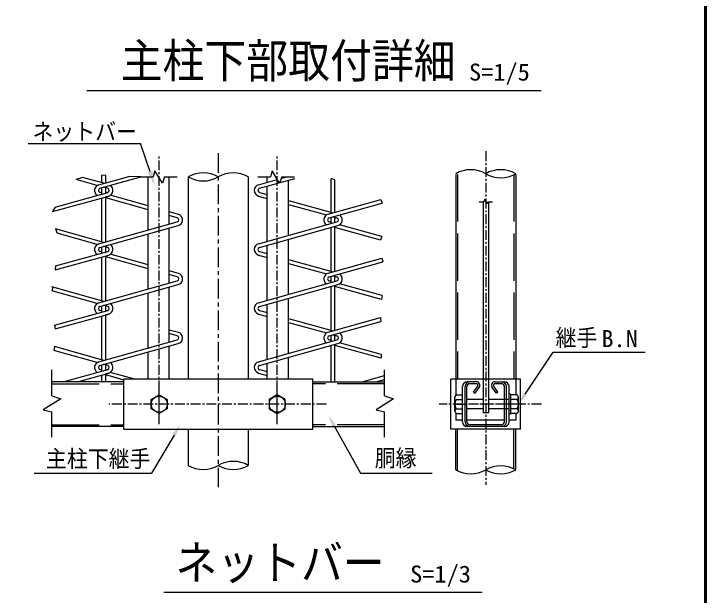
# Model space of a CAD drawing. Units: millimetres, scale not verified, with parts at other scales. Extents: x -4425 to 4425, y -3150 to 3150.
# Drawn here: x 2441 to 4200, y -1464 to 13 of the extents above; entities that cross this region are included whole.
import ezdxf
from ezdxf.enums import TextEntityAlignment as Align

# ---------------------------------------------------------------- set-up
doc = ezdxf.new("R2010")
doc.units = ezdxf.units.MM
doc.header["$LTSCALE"] = 20
for name, pattern in [('DASHED', [7.5, 6, -1.5]), ('USER1', [2, 1.25, -0.25, 0.25, -0.25]), ('USER2', [4, 2.5, -0.5, 0.5, -0.5])]:
    doc.linetypes.add(name, pattern=pattern)
for name, color, linetype, lineweight in [('0-0_KOUZOU', 7, 'Continuous', 25), ('0-4_SUNPOU', 1, 'Continuous', 25), ('0-6_BUHIN', 7, 'Continuous', 25), ('0-7_BOLT', 3, 'Continuous', 25), ('0-8_AMI', 3, 'Continuous', 25), ('0-A_WAKU', 7, 'Continuous', 25)]:
    doc.layers.add(name, color=color, linetype=linetype, lineweight=lineweight)
doc.styles.add('ＭＳ ゴシック', font='')
doc.styles.get('ＭＳ ゴシック').set_extended_font_data('MS Gothic')

msp = doc.modelspace()

# ---------------------------------------------------------------- linework, layer by layer
at = {"layer": '0-0_KOUZOU', "color": 1, "linetype": 'USER1'}
for p, q in [((2809.98, -1024.19), (2809.98, -349.72)), ((3109.98, -1024.19), (3109.98, -349.72)), ((3639.72, -336.26), (3639.72, -1183.57))]:
    msp.add_line(p, q, dxfattribs=at)
at = {"layer": '0-0_KOUZOU', "color": 1, "linetype": 'USER2'}
msp.add_line((2959.98, -340.6), (2959.98, -1190.26), dxfattribs=at)
at = {"layer": '0-0_KOUZOU'}
for p, q in [((2762.3, -401.31), (2794.81, -401.31)), ((2781.59, -536.35), (2781.59, -401.31)), ((2823.3, -401.31), (2855.53, -401.31)), ((2835.55, -521.36), (2835.54, -401.31)), ((2883.78, -401.28), (2883.78, -915.32)), ((3036.18, -401.28), (3036.18, -915.32)), ((3060.22, -401.31), (3092.73, -401.31)), ((3084.41, -414.92), (3084.41, -401.31)), ((3121.22, -401.31), (3153.46, -401.31)), ((3563.52, -395.02), (3563.52, -915.32)), ((3715.92, -395.02), (3715.92, -915.32)), ((3138.36, -549.93), (3138.36, -409.9)), ((3084.4, -564.92), (3084.41, -424.88)), ((2835.55, -671.36), (2835.55, -531.33)), ((2781.59, -686.35), (2781.59, -546.32)), ((3138.36, -699.93), (3138.36, -559.9)), ((3084.4, -714.92), (3084.4, -574.89)), ((2835.56, -821.36), (2835.55, -681.33)), ((2781.6, -836.35), (2781.59, -696.31)), ((3138.35, -849.94), (3138.36, -709.9)), ((3084.39, -864.92), (3084.4, -724.89)), ((2835.56, -915.32), (2835.56, -831.32)), ((2781.6, -915.32), (2781.6, -846.31)), ((3138.35, -915.32), (3138.35, -859.9)), ((3084.39, -915.32), (3084.39, -874.89)), ((2536.92, -958.07), (2536.92, -891.97)), ((3382.54, -958.07), (3382.54, -891.97)), ((2719.98, -922.07), (2536.92, -922.07)), ((3199.98, -922.07), (3382.54, -922.07)), ((2536.92, -1062.38), (2536.92, -998.77)), ((3382.54, -1062.38), (3382.54, -998.77)), ((2719.98, -1036.07), (2536.92, -1036.07)), ((3199.98, -1036.07), (3382.54, -1036.07)), ((2883.78, -1042.82), (2883.78, -1134.6)), ((3036.18, -1042.82), (3036.18, -1134.6)), ((3563.52, -1145.88), (3563.52, -1042.82)), ((3715.92, -1145.88), (3715.92, -1042.82))]:
    msp.add_line(p, q, dxfattribs=at)
at = {"layer": '0-0_KOUZOU', "color": 3, "linetype": 'DASHED'}
for p, q in [((3568.32, -395.02), (3568.32, -915.32)), ((3711.12, -395.02), (3711.12, -915.32)), ((3563.52, -915.32), (3563.52, -957.53)), ((3715.92, -915.32), (3715.92, -955.55)), ((3563.52, -1000.6), (3563.52, -1019.59)), ((3715.92, -1002.59), (3715.92, -1019.59)), ((3568.32, -1148.42), (3568.32, -1042.82)), ((3711.12, -1143.33), (3711.12, -1042.82))]:
    msp.add_line(p, q, dxfattribs=at)
at = {"layer": '0-0_KOUZOU', "color": 3}
for p, q in [((3623.18, -464.3), (3634.79, -464.3)), ((3644.97, -464.3), (3656.48, -464.3))]:
    msp.add_line(p, q, dxfattribs=at)
at = {"layer": '0-0_KOUZOU', "color": 1, "linetype": 'DASHED'}
for p, q in [((2536.92, -926.87), (2719.98, -926.87)), ((3382.54, -926.87), (3199.98, -926.87)), ((2536.92, -1031.27), (2719.98, -1031.27)), ((3382.54, -1031.27), (3199.98, -1031.27))]:
    msp.add_line(p, q, dxfattribs=at)
at = {"layer": '0-0_KOUZOU'}
for points in [[(2823.3, -401.31), (2817.89, -417.26), (2798.66, -386.19), (2794.81, -401.31)], [(3121.22, -401.31), (3115.82, -417.26), (3096.58, -386.19), (3092.73, -401.31)], [(2536.92, -958.07), (2559.71, -965.78), (2515.32, -993.26), (2536.92, -998.77)], [(3382.54, -958.07), (3405.33, -965.78), (3360.95, -993.26), (3382.54, -998.77)]]:
    msp.add_lwpolyline(points, dxfattribs=at)
at = {"layer": '0-0_KOUZOU', "color": 3}
msp.add_lwpolyline([(3644.97, -464.3), (3643.04, -470), (3636.17, -458.9), (3634.79, -464.3)], dxfattribs=at)
at = {"layer": '0-0_KOUZOU'}
for centre, start, end in [((3601.62, -459.18), 60, 120), ((3677.82, -459.18), 60, 120), ((2921.88, -467.27), 60, 120), ((2921.88, -335.29), 240, 300), ((2998.08, -467.27), 60, 120), ((3677.82, -327.2), 240, 300), ((2998.08, -1200.59), 60, 120), ((2921.88, -1068.6), 240, 300), ((2998.08, -1068.6), 240, 300), ((3677.82, -1211.87), 60, 120), ((3601.62, -1079.89), 240, 300), ((3677.82, -1079.89), 240, 300)]:
    msp.add_arc(centre, 76.2, start, end, dxfattribs=at)
at = {"layer": '0-4_SUNPOU'}
for p, q in [((2626.05, -181.36), (3780.49, -181.36)), ((2477.21, -316.26), (2762.63, -316.26)), ((2786.69, -388.34), (2762.63, -316.26)), ((3739.65, -953.31), (3810.83, -846.82)), ((3810.83, -846.82), (4044.61, -846.82)), ((3254.72, -1034.33), (3321.47, -1154.32)), ((2847.53, -1057.71), (2789.9, -1154.32)), ((2492.42, -1154.32), (2789.9, -1154.32)), ((3321.47, -1154.32), (3503.48, -1154.32)), ((2821.71, -1457.16), (3630.81, -1457.16))]:
    msp.add_line(p, q, dxfattribs=at)
for points in [[(2792.62, -386.36), (2798.56, -423.91), (2780.76, -390.32)], [(3743.8, -956.09), (3722.97, -978.25), (3735.49, -950.53)], [(3259.09, -1031.9), (3240.13, -1008.11), (3250.35, -1036.76)], [(2851.83, -1060.27), (2862.9, -1031.95), (2843.24, -1055.15)]]:
    msp.add_solid(points, dxfattribs=at)
at = {"layer": '0-6_BUHIN', "color": 3}
for p, q in [((3632.97, -464.3), (3632.97, -1000.63)), ((3646.47, -464.3), (3646.47, -1000.63)), ((3615.85, -922.07), (3592.77, -922.07)), ((3615.85, -926.87), (3599.52, -926.87)), ((3663.59, -922.07), (3686.67, -922.07)), ((3679.92, -926.87), (3663.59, -926.87)), ((3580.47, -1023.77), (3580.47, -934.37)), ((3587.22, -1023.77), (3587.22, -934.37)), ((3592.02, -1023.77), (3592.02, -934.37)), ((3608.6, -948.36), (3619.26, -933.52)), ((3608.6, -948.36), (3612.5, -951.16)), ((3612.5, -951.16), (3623.16, -936.32)), ((3666.95, -951.16), (3656.29, -936.32)), ((3670.85, -948.36), (3660.18, -933.52)), ((3670.85, -948.36), (3666.95, -951.16)), ((3687.42, -1023.77), (3687.42, -934.37)), ((3692.22, -1023.77), (3692.22, -934.37)), ((3698.97, -1023.77), (3698.97, -934.37)), ((3646.47, -1000.63), (3632.97, -1000.63)), ((3687.42, -1019.59), (3592.02, -1019.59)), ((3686.67, -1036.07), (3592.77, -1036.07)), ((3679.92, -1031.27), (3599.52, -1031.27))]:
    msp.add_line(p, q, dxfattribs=at)
at = {"layer": '0-6_BUHIN'}
for p, q in [((2719.98, -1042.82), (2719.98, -915.32)), ((3199.98, -915.32), (2719.98, -915.32)), ((3199.98, -1042.82), (3199.98, -915.32)), ((3551.22, -1042.82), (3551.22, -915.32)), ((3728.22, -915.32), (3551.22, -915.32)), ((3728.22, -1042.82), (3728.22, -915.32)), ((2719.98, -1042.82), (3199.98, -1042.82)), ((3728.22, -1042.82), (3551.22, -1042.82))]:
    msp.add_line(p, q, dxfattribs=at)
at = {"layer": '0-6_BUHIN', "color": 1, "linetype": 'USER1'}
for p, q in [((2809.98, -1029.55), (2809.98, -931.49)), ((3109.98, -1029.55), (3109.98, -931.49)), ((3234.83, -979.07), (2681.94, -979.07)), ((3781.32, -979.07), (3521.24, -979.07)), ((3566.22, -979.07), (3589.85, -979.07)), ((3566.22, -979.07), (3589.85, -979.07)), ((3713.22, -979.07), (3689.59, -979.07))]:
    msp.add_line(p, q, dxfattribs=at)
at = {"layer": '0-6_BUHIN', "color": 3, "linetype": 'DASHED'}
for p, q in [((3580.47, -1019.59), (3563.52, -1019.59)), ((3715.92, -1019.59), (3698.97, -1019.59))]:
    msp.add_line(p, q, dxfattribs=at)
at = {"layer": '0-6_BUHIN', "color": 3}
for centre, radius, start, end in [((3592.77, -934.37), 12.3, 90, 180), ((3599.52, -934.37), 12.3, 90, 180), ((3599.52, -934.37), 7.5, 90, 180), ((3615.85, -931.07), 9, 324.30807, 90), ((3615.85, -931.07), 4.2, 324.30807, 90), ((3663.59, -931.07), 9, 90, 215.69193), ((3663.59, -931.07), 4.2, 90, 215.69193), ((3679.92, -934.37), 12.3, 360, 90), ((3679.92, -934.37), 7.5, 360, 90), ((3686.67, -934.37), 12.3, 360, 90), ((3592.77, -1023.77), 12.3, 180, 270), ((3599.52, -1023.77), 12.3, 180, 270), ((3599.52, -1023.77), 7.5, 180, 270), ((3679.92, -1023.77), 12.3, 270, 360), ((3679.92, -1023.77), 7.5, 270, 360), ((3686.67, -1023.77), 12.3, 270, 360)]:
    msp.add_arc(centre, radius, start, end, dxfattribs=at)
at = {"layer": '0-7_BOLT'}
for p, q in [((3561.27, -961.43), (3564.67, -955.55)), ((3561.27, -996.71), (3561.27, -961.43)), ((3564.67, -955.55), (3580.47, -955.55)), ((3564.67, -967.07), (3580.47, -967.07)), ((3632.97, -967.07), (3592.02, -967.07)), ((3698.97, -967.07), (3646.47, -967.07)), ((3698.97, -1004.27), (3698.97, -953.87)), ((3703.77, -953.87), (3698.97, -953.87)), ((3703.77, -1004.27), (3703.77, -953.87)), ((3719.58, -967.07), (3703.77, -967.07)), ((3722.97, -996.71), (3722.97, -961.43)), ((3561.27, -996.71), (3564.67, -1002.59)), ((3564.67, -991.07), (3580.47, -991.07)), ((3564.67, -1002.59), (3580.47, -1002.59)), ((3632.97, -991.07), (3592.02, -991.07)), ((3698.97, -991.07), (3646.47, -991.07)), ((3719.58, -991.07), (3703.77, -991.07)), ((3703.77, -1004.27), (3698.97, -1004.27))]:
    msp.add_line(p, q, dxfattribs=at)
at = {"layer": '0-7_BOLT', "color": 1, "linetype": 'USER1'}
msp.add_line((3729.6, -979.07), (3623.56, -979.07), dxfattribs=at)
at = {"layer": '0-7_BOLT'}
for points in [[(2809.98, -1002.59), (2789.61, -990.83), (2789.61, -967.31), (2809.98, -955.55), (2830.34, -967.31), (2830.34, -990.83)], [(3109.98, -1002.59), (3130.34, -990.83), (3130.34, -967.31), (3109.98, -955.55), (3089.61, -967.31), (3089.61, -990.83)]]:
    msp.add_lwpolyline(points, close=True, dxfattribs=at)
for points in [[(3722.97, -961.43), (3719.58, -955.55), (3703.77, -955.55)], [(3722.97, -996.71), (3719.58, -1002.59), (3703.77, -1002.59)]]:
    msp.add_lwpolyline(points, dxfattribs=at)
for centre in [(2809.98, -979.07), (3109.98, -979.07)]:
    msp.add_circle(centre, 20.4, dxfattribs=at)
for centre, radius, start, end in [((3567.15, -961.73), 5.88, 177.032, 182.968), ((3584.18, -979.07), 22.91, 148.40741, 211.59259), ((3717.1, -961.73), 5.88, 294.94299, 2.968), ((3700.07, -979.07), 22.91, 328.40741, 31.59259), ((3567.15, -996.4), 5.88, 114.94299, 182.968), ((3717.1, -996.4), 5.88, 357.032, 65.05701)]:
    msp.add_arc(centre, radius, start, end, dxfattribs=at)
at = {"layer": '0-8_AMI'}
for p, q in [((2615.1, -402.6), (2599.12, -408.13)), ((2669.09, -417.6), (2615.1, -402.6)), ((2656.68, -421.05), (2732.39, -400.02)), ((2659.24, -430.3), (2763.61, -401.31)), ((2664.29, -416.27), (2664.29, -397.2)), ((2673.89, -397.6), (2664.29, -397.2)), ((2673.89, -416.27), (2673.89, -397.6)), ((2763.61, -401.31), (2732.39, -400.02)), ((3119.95, -405.05), (3133.4, -401.31)), ((2652.48, -422.95), (2599.12, -408.13)), ((3062.34, -421.05), (3109.97, -407.82)), ((3064.91, -430.3), (3154.6, -405.38)), ((3246.93, -491.27), (3246.93, -405.29)), ((3256.53, -408.48), (3246.93, -405.29)), ((3256.53, -491.27), (3256.53, -408.48)), ((2664.29, -444.77), (2664.29, -428.9)), ((2678.94, -430.3), (2669.09, -427.56)), ((2673.89, -442.11), (2673.89, -428.9)), ((2539.12, -489.51), (2681.51, -449.96)), ((2545.09, -477.89), (2678.94, -440.7)), ((2664.29, -442.11), (2659.24, -440.7)), ((2664.29, -566.27), (2664.29, -454.74)), ((2781.59, -484.67), (2673.86, -454.75)), ((2678.94, -440.7), (2673.89, -442.11)), ((2681.51, -449.96), (2673.89, -452.07)), ((2673.89, -566.27), (2673.89, -452.07)), ((2781.59, -474.71), (2685.67, -448.06)), ((3062.34, -449.96), (3084.4, -456.08)), ((3064.91, -440.7), (3084.4, -446.12)), ((3138.36, -461.11), (3251.73, -492.6)), ((3138.36, -471.07), (3235.12, -497.95)), ((3239.32, -496.05), (3372.82, -458.97)), ((3241.89, -505.3), (3376.51, -467.9)), ((3372.82, -458.97), (3376.51, -467.9)), ((2545.09, -477.89), (2539.12, -489.51)), ((2862.65, -497.96), (2835.55, -490.43)), ((2855.89, -505.31), (2835.55, -499.66)), ((3246.93, -519.77), (3246.93, -503.9)), ((3251.73, -502.56), (3261.58, -505.3)), ((3256.53, -517.11), (3256.53, -503.9)), ((2656.68, -571.05), (2855.92, -515.7)), ((2659.24, -580.3), (2858.49, -524.96)), ((3062.34, -571.05), (3261.58, -515.7)), ((3064.91, -580.3), (3264.15, -524.96)), ((3246.93, -517.11), (3241.89, -515.7)), ((3256.53, -641.27), (3256.53, -527.07)), ((3375.87, -552.92), (3268.35, -523.05)), ((2669.09, -567.6), (2546.11, -533.44)), ((2546.11, -533.44), (2550.81, -544.71)), ((2652.48, -572.95), (2550.81, -544.71)), ((3246.93, -641.27), (3246.93, -529.74)), ((3372.39, -561.92), (3256.53, -529.74)), ((3375.87, -552.92), (3372.39, -561.92)), ((2664.29, -594.77), (2664.29, -578.9)), ((2678.94, -580.3), (2669.09, -577.56)), ((2673.89, -592.11), (2673.89, -578.9)), ((2546.63, -627.46), (2678.94, -590.7)), ((2664.29, -592.11), (2659.24, -590.7)), ((2781.59, -624.71), (2685.66, -598.07)), ((3064.91, -590.7), (3084.4, -596.12)), ((2545.46, -637.75), (2681.51, -599.96)), ((2664.29, -716.27), (2664.29, -604.74)), ((2781.59, -634.68), (2673.85, -604.75)), ((2673.89, -716.27), (2673.89, -602.07)), ((3062.34, -599.96), (3084.4, -606.08)), ((3138.36, -611.11), (3251.73, -642.6)), ((3239.32, -646.05), (3375.6, -608.2)), ((3375.6, -608.2), (3378.2, -617.44)), ((2546.63, -627.46), (2545.46, -637.75)), ((3138.36, -621.07), (3235.12, -647.95)), ((3241.89, -655.3), (3378.2, -617.44)), ((2862.64, -647.96), (2835.55, -640.44)), ((2855.88, -655.31), (2835.55, -649.66)), ((2656.68, -721.05), (2855.92, -665.7)), ((3062.34, -721.05), (3261.58, -665.7)), ((3246.93, -667.11), (3241.89, -665.7)), ((3246.93, -669.77), (3246.93, -653.9)), ((3251.73, -652.56), (3261.58, -655.3)), ((3256.53, -667.11), (3256.53, -653.9)), ((2669.09, -717.6), (2536.92, -680.89)), ((2539.05, -681.48), (2537.51, -691.01)), ((2659.24, -730.3), (2858.49, -674.96)), ((3064.91, -730.3), (3264.15, -674.96)), ((3246.93, -791.27), (3246.93, -679.74)), ((3256.53, -791.27), (3256.53, -677.07)), ((3374.78, -712.58), (3256.53, -679.74)), ((3376.48, -703.09), (3268.35, -673.05)), ((2652.48, -722.95), (2536.92, -690.85)), ((3376.48, -703.09), (3374.78, -712.58)), ((2664.29, -744.77), (2664.29, -728.9)), ((2678.94, -730.3), (2669.09, -727.56)), ((2673.89, -742.11), (2673.89, -728.9)), ((2543.65, -778.28), (2678.94, -740.7)), ((2545.4, -787.76), (2681.51, -749.96)), ((2664.29, -742.11), (2659.24, -740.7)), ((2664.29, -866.27), (2664.29, -754.74)), ((2678.94, -740.7), (2673.89, -742.11)), ((2681.51, -749.96), (2673.89, -752.07)), ((2673.89, -866.27), (2673.89, -752.07)), ((3062.34, -749.96), (3084.4, -756.08)), ((3064.91, -740.7), (3084.4, -746.12)), ((3138.35, -761.11), (3251.73, -792.6)), ((3138.35, -771.07), (3235.12, -797.95)), ((3239.32, -796.05), (3372.69, -759)), ((3241.89, -805.3), (3373.28, -768.8)), ((3372.69, -759), (3373.28, -768.8)), ((2543.65, -778.28), (2545.4, -787.76)), ((2862.65, -797.96), (2835.56, -790.44)), ((2855.89, -805.31), (2835.56, -799.66)), ((3246.93, -819.77), (3246.93, -803.9)), ((3251.73, -802.56), (3261.58, -805.3)), ((3256.53, -817.11), (3256.53, -803.9)), ((2656.68, -871.05), (2855.92, -815.7)), ((2659.24, -880.3), (2858.49, -824.96)), ((3062.34, -871.05), (3261.58, -815.7)), ((3064.91, -880.3), (3264.15, -824.96)), ((3246.93, -817.11), (3241.89, -815.7)), ((3374.32, -852.49), (3268.35, -823.05)), ((2543.43, -832.69), (2541.84, -842.22)), ((2652.48, -872.95), (2541.84, -842.22)), ((2669.09, -867.6), (2543.43, -832.69)), ((3246.93, -922.07), (3246.93, -829.74)), ((3256.53, -922.07), (3256.53, -827.07)), ((3374.06, -862.38), (3256.53, -829.74)), ((3374.32, -852.49), (3374.06, -862.38)), ((2664.29, -894.77), (2664.29, -878.9)), ((2678.94, -880.3), (2669.09, -877.56)), ((2673.89, -892.11), (2673.89, -878.9)), ((2566.04, -922.07), (2678.94, -890.7)), ((2664.29, -892.11), (2659.24, -890.7)), ((2678.94, -890.7), (2673.89, -892.11)), ((3064.91, -890.7), (3084.39, -896.12)), ((2601.91, -922.07), (2681.51, -899.96)), ((2664.29, -922.07), (2664.29, -904.74)), ((2719.98, -917.56), (2673.85, -904.75)), ((2681.51, -899.96), (2673.89, -902.07)), ((2673.89, -922.07), (2673.89, -902.07)), ((2711.98, -915.32), (2673.89, -904.74)), ((2747.76, -915.32), (2685.66, -898.07)), ((2728.97, -910.07), (2685.7, -898.05)), ((3062.34, -899.96), (3084.39, -906.08)), ((3325.66, -922.07), (3382.54, -906.27)), ((3361.53, -922.07), (3382.54, -916.23))]:
    msp.add_line(p, q, dxfattribs=at)
for centre, radius, start, end in [((2660.69, -435.5), 15, 105.52411, 236.80577), ((3066.35, -435.5), 15, 105.52411, 254.47589), ((2660.69, -435.5), 5.4, 105.52411, 254.47589), ((2677.49, -435.5), 5.4, 285.52411, 74.47589), ((2677.49, -435.5), 15, 285.52411, 56.80577), ((3066.35, -435.5), 5.4, 105.52411, 254.47589), ((2854.44, -510.51), 5.4, 285.52411, 74.47589), ((2854.44, -510.51), 15, 285.52411, 56.80577), ((3243.33, -510.5), 15, 105.52411, 236.80577), ((3243.33, -510.5), 5.4, 105.52411, 254.47589), ((3260.13, -510.5), 5.4, 285.52411, 74.47589), ((3260.13, -510.5), 15, 285.52411, 56.80577), ((2660.69, -585.5), 15, 105.52411, 236.80577), ((2660.69, -585.5), 5.4, 105.52411, 254.47589), ((2677.49, -585.5), 5.4, 285.52411, 74.47589), ((2677.49, -585.5), 15, 285.52411, 56.80577), ((3066.35, -585.5), 15, 105.52411, 254.47589), ((3066.35, -585.5), 5.4, 105.52411, 254.47589), ((2854.43, -660.51), 15, 285.52411, 56.80577), ((3243.33, -660.5), 15, 105.52411, 236.80577), ((3260.13, -660.5), 15, 285.52411, 56.80577), ((2854.43, -660.51), 5.4, 285.52411, 74.47589), ((3243.33, -660.5), 5.4, 105.52411, 254.47589), ((3260.13, -660.5), 5.4, 285.52411, 74.47589), ((2660.69, -735.5), 15, 105.52411, 236.80577), ((3066.35, -735.5), 15, 105.52411, 254.47589), ((2660.69, -735.5), 5.4, 105.52411, 254.47589), ((2677.49, -735.5), 5.4, 285.52411, 74.47589), ((2677.49, -735.5), 15, 285.52411, 56.80577), ((3066.35, -735.5), 5.4, 105.52411, 254.47589), ((2854.44, -810.51), 5.4, 285.52411, 74.47589), ((2854.44, -810.51), 15, 285.52411, 56.80577), ((3243.33, -810.5), 15, 105.52411, 236.80577), ((3243.33, -810.5), 5.4, 105.52411, 254.47589), ((3260.13, -810.5), 5.4, 285.52411, 74.47589), ((3260.13, -810.5), 15, 285.52411, 56.80577), ((2660.69, -885.5), 15, 105.52411, 236.80577), ((2677.49, -885.5), 15, 285.52411, 56.80577), ((3066.35, -885.5), 15, 105.52411, 254.47589), ((2660.69, -885.5), 5.4, 105.52411, 254.47589), ((2677.49, -885.5), 5.4, 285.52411, 74.47589), ((3066.35, -885.5), 5.4, 105.52411, 254.47589)]:
    msp.add_arc(centre, radius, start, end, dxfattribs=at)
at = {"layer": '0-A_WAKU'}
msp.add_lwpolyline([(-4050.16, 2925.05), (4199.84, 2925.05), (4199.84, -2924.95), (-4050.16, -2924.95)], close=True, dxfattribs=at)
for points in [[(4197.84, 2923.05), (4197.84, -2922.95), (-4048.16, -2922.95)], [(4195.84, 2921.05), (4195.84, -2920.95), (-4046.16, -2920.95)]]:
    msp.add_lwpolyline(points, dxfattribs=at)

# ---------------------------------------------------------------- texts
at = {"layer": '0-0_KOUZOU', "style": 'ＭＳ ゴシック', "width": 0.9}
for s, p in [('主柱下部取付詳細', (2712.07, -175.35)), ('ネットバー', (2851.04, -1451.16))]:
    msp.add_text(s, height=86.66, dxfattribs=at).set_placement(p, align=Align.BOTTOM_LEFT)
at = {"layer": '0-4_SUNPOU', "color": 3, "style": 'ＭＳ ゴシック'}
for s, width, p in [('S=1/5', 1.05, (3597.28, -169.49)), ('ネットバー', 0.9, (2487.81, -320.71)), ('継手', 0.9, (3817.32, -844.65)), ('B.N', 1.05, (3933.61, -846.85)), ('主柱下継手', 0.9, (2522.13, -1152.14)), ('胴縁', 0.9, (3357.77, -1150.62)), ('S=1/3', 1.05, (3447.59, -1445.3))]:
    msp.add_text(s, height=43.26, dxfattribs=dict(at, width=width)).set_placement(p, align=Align.BOTTOM_LEFT)

doc.saveas('drawing.dxf')
